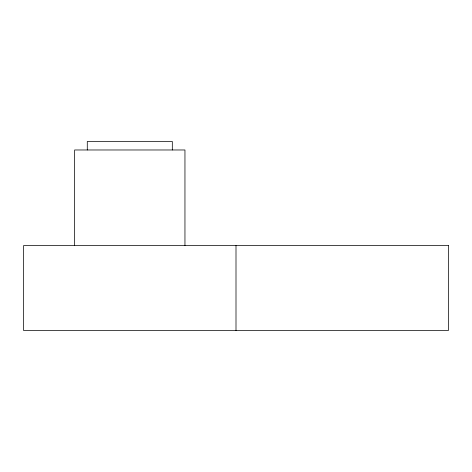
<?xml version="1.0" encoding="UTF-8"?>
<svg xmlns="http://www.w3.org/2000/svg" width="472" height="472" viewBox="0 0 472 472"><rect width="100%" height="100%" fill="white"/><g stroke="black" fill="none" stroke-linecap="round" stroke-linejoin="round"><path stroke-width="0.71" d="M236 245.558L236 330.518M184.953 245.558L184.953 149.978L74.647 149.978L74.647 245.558M172.315 149.978L172.315 141.482L87.285 141.482L87.285 149.978M448.4 245.558L23.6 245.558L23.6 330.518L448.4 330.518L448.4 245.558"/></g></svg>
